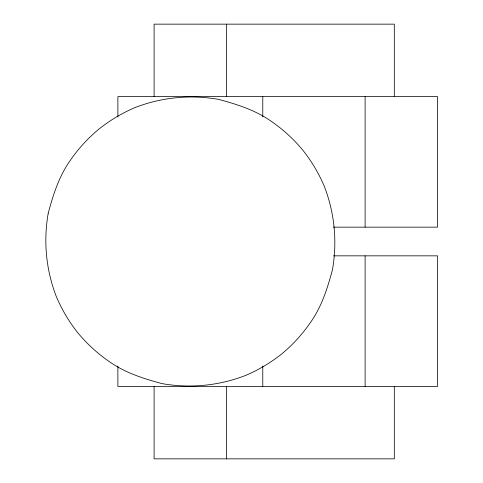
<?xml version="1.0" encoding="UTF-8"?>
<svg xmlns="http://www.w3.org/2000/svg" width="483" height="483" viewBox="0 0 483 483"><rect width="100%" height="100%" fill="white"/><g stroke="black" fill="none" stroke-linecap="round" stroke-linejoin="round"><path stroke-width="0.72" d="M333.421 227.155L437.568 227.155L437.568 96.6L117.882 96.6L117.882 116.977M333.421 255.845L437.568 255.845L437.568 386.4L117.882 386.4L117.882 366.023M394.309 96.6L394.309 24.15L154.107 24.15L154.107 96.6M394.309 386.4L394.309 458.85L154.107 458.85L154.107 386.4M365.118 96.6L365.118 227.155M365.118 255.845L365.118 386.4M262.782 96.6L262.782 116.977M262.782 366.023L262.782 386.4M226.557 24.15L226.557 96.6M226.557 386.4L226.557 458.85M48.215 213.232C43.247 241.373 46.096 270.317 56.463 296.948C62.053 310.05 69.407 322.318 78.324 333.421C87.477 344.337 98.073 353.942 109.828 361.978C125.52 372.942 143.765 378.72 162.065 383.617C190.211 388.586 219.149 385.736 245.787 375.369C258.882 369.779 271.15 362.425 282.259 353.508C293.169 344.355 302.775 333.759 310.81 322.004C321.775 306.313 327.552 288.073 332.449 269.768C337.418 241.627 334.568 212.683 324.202 186.052C318.611 172.95 311.257 160.682 302.34 149.579C293.187 138.663 282.591 129.058 270.836 121.022C255.145 110.064 236.905 104.28 218.6 99.383C190.459 94.414 161.515 97.264 134.884 107.631C121.782 113.221 109.514 120.575 98.411 129.492C87.501 138.645 77.89 149.241 69.854 160.996C58.896 176.687 53.112 194.927 48.215 213.232"/></g></svg>
